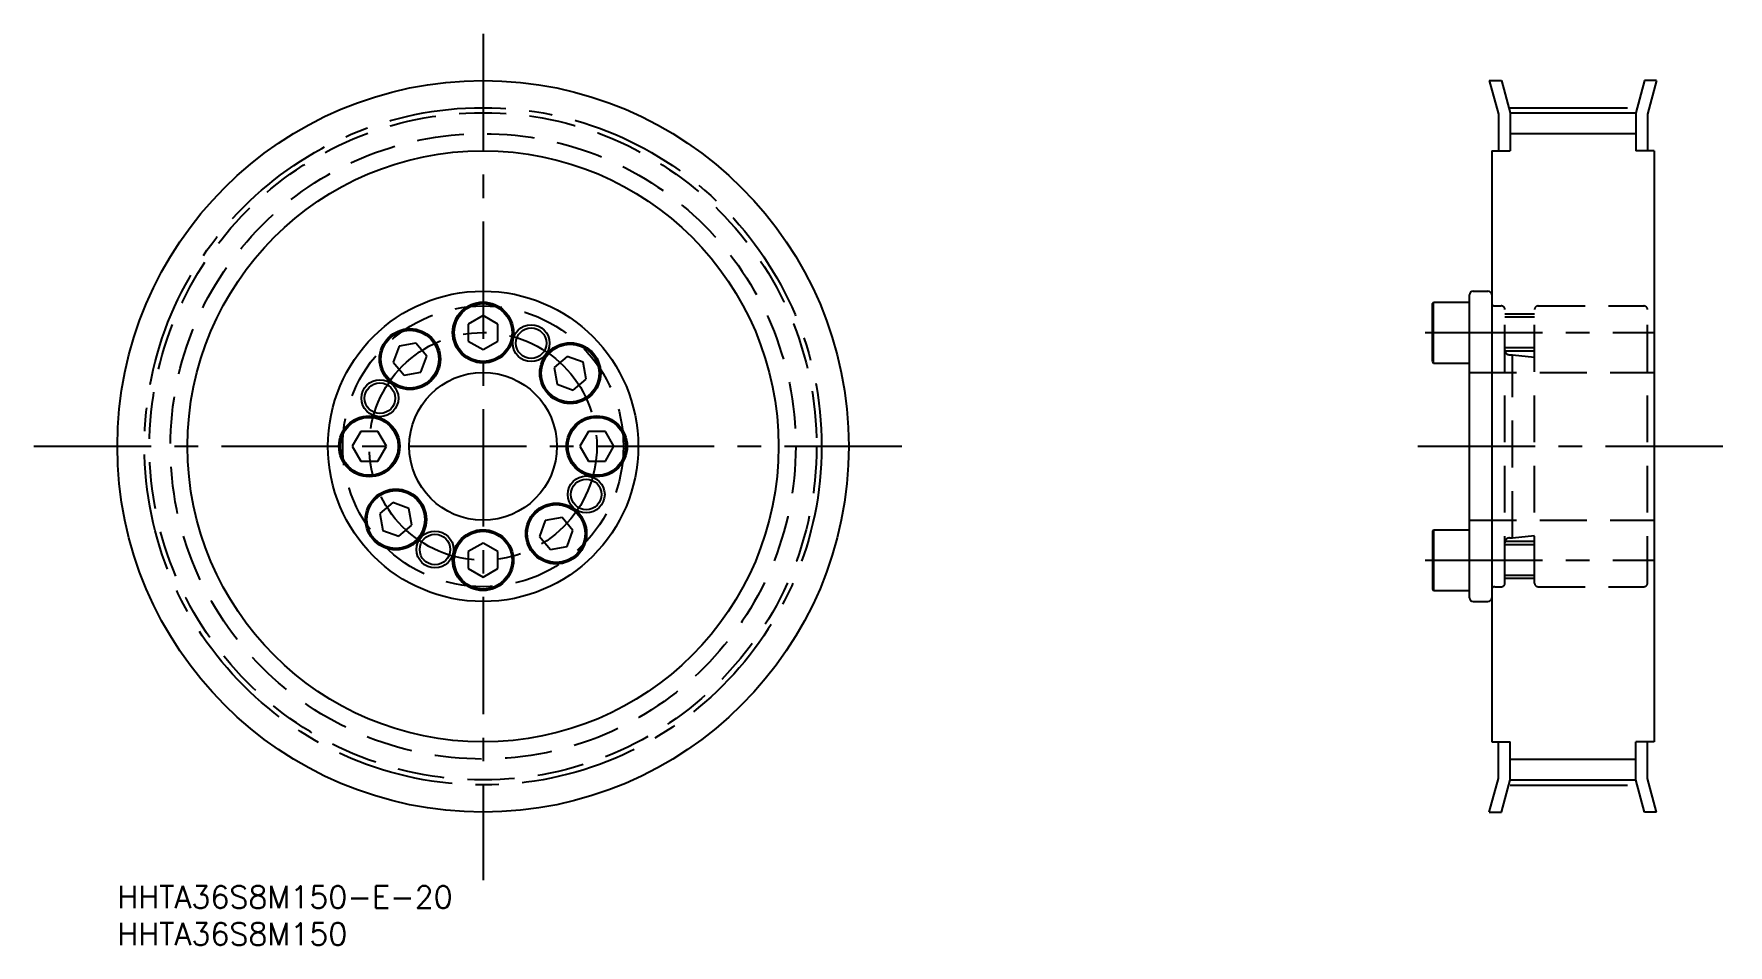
# Model space of a CAD drawing. Extents: x -11 to 218, y -8 to 115.
import ezdxf

# ---------------------------------------------------------------- set-up
doc = ezdxf.new("R2010")
doc.units = 0
doc.header["$LTSCALE"] = 0.5
doc.linetypes.add('CENTER', pattern=[50.8, 31.75, -6.35, 6.35, -6.35])
doc.linetypes.add('DASHED', pattern=[19.05, 12.7, -6.35])
for name, color, linetype in [('MSM_CENTER', 1, 'CENTER'), ('MSM_CONTINUOUS', 7, 'CONTINUOUS'), ('MSM_DASHED', 4, 'DASHED'), ('MSM_NARROW', 5, 'CONTINUOUS'), ('MSM_PART_NUMBER', 7, 'CONTINUOUS')]:
    doc.layers.add(name, color=color, linetype=linetype)
doc.styles.get("Standard").update_dxf_attribs({"font": 'txt.shx', "height": 3, "bigfont": 'bigfont.shx'})

# ---------------------------------------------------------------- blocks, each defined once
blk = doc.blocks.new('*U2')
at = {"layer": 'MSM_PART_NUMBER'}
blk.add_text('HHTA36S8M150-E-20', height=3, dxfattribs=at).set_placement((0, -3))
blk = doc.blocks.new('*U3')
at = {"layer": 'MSM_PART_NUMBER'}
blk.add_text('HHTA36S8M150', height=3, dxfattribs=at).set_placement((0, -8))

msp = doc.modelspace()

# ---------------------------------------------------------------- linework, layer by layer
at = {"layer": 'MSM_CENTER'}
for p, q in [((49.5, 115.32), (49.5, 0.8)), ((188.53, 105.33), (205.53, 105.33)), ((177.03, 74.9), (208.13, 74.9)), ((-11.3, 59.5), (108.79, 59.5)), ((176.03, 59.5), (218.03, 59.5)), ((176.03, 59.5), (218.03, 59.5)), ((177.03, 44.1), (208.13, 44.1)), ((188.53, 13.66), (205.53, 13.66))]:
    msp.add_line(p, q, dxfattribs=at)
for radius in [45.83, 15.4]:
    msp.add_circle((49.5, 59.5), radius, dxfattribs=at)
at = {"layer": 'MSM_CONTINUOUS'}
for p, q in [((185.71, 109), (186.93, 104.44)), ((185.71, 109), (187.37, 109)), ((187.37, 109), (188.53, 104.65)), ((206.7, 109), (205.53, 104.65)), ((208.36, 109), (206.7, 109)), ((208.36, 109), (207.13, 104.44)), ((186.93, 104.44), (186.93, 99.5)), ((188.53, 104.65), (205.53, 104.65)), ((188.53, 104.65), (188.53, 99.5)), ((205.53, 104.65), (205.53, 99.5)), ((207.13, 104.44), (207.13, 99.5)), ((186.03, 99.5), (186.03, 19.5)), ((186.03, 99.5), (188.53, 99.5)), ((208.03, 99.5), (205.53, 99.5)), ((208.03, 99.5), (208.03, 19.5)), ((183.53, 80.5), (185.53, 80.5)), ((178.03, 78.82), (178.15, 79.02)), ((178.03, 70.98), (178.03, 78.82)), ((178.15, 79.02), (183.03, 79.02)), ((178.15, 70.77), (178.15, 79.02)), ((183.03, 39), (183.03, 80)), ((49.5, 77.21), (47.5, 76.05)), ((47.5, 76.05), (47.5, 73.75)), ((51.5, 76.05), (49.5, 77.21)), ((50.5, 76.63), (50.5, 76.63)), ((51, 76.34), (51, 76.34)), ((51.5, 73.75), (51.5, 76.05)), ((40.39, 73.47), (38.12, 73.07)), ((41.88, 71.7), (40.39, 73.47)), ((47.5, 73.75), (49.5, 72.59)), ((49.5, 72.59), (51.5, 73.75)), ((38.12, 73.07), (37.33, 70.9)), ((41.09, 69.53), (41.88, 71.7)), ((60.9, 71.67), (59.13, 70.19)), ((63.07, 70.88), (60.9, 71.67)), ((37.33, 70.9), (38.81, 69.13)), ((38.81, 69.13), (41.09, 69.53)), ((59.13, 70.19), (59.53, 67.91)), ((63.47, 68.61), (63.07, 70.88)), ((178.03, 70.98), (178.15, 70.77)), ((178.15, 70.77), (183.03, 70.77)), ((59.53, 67.91), (61.7, 67.12)), ((61.7, 67.12), (63.47, 68.61)), ((32.95, 61.5), (31.79, 59.5)), ((35.25, 61.5), (32.95, 61.5)), ((36.41, 59.5), (35.25, 61.5)), ((63.75, 61.5), (62.59, 59.5)), ((66.05, 61.5), (63.75, 61.5)), ((67.21, 59.5), (66.05, 61.5)), ((31.79, 59.5), (32.95, 57.5)), ((32.95, 57.5), (35.25, 57.5)), ((35.25, 57.5), (36.41, 59.5)), ((62.59, 59.5), (63.75, 57.5)), ((63.75, 57.5), (66.05, 57.5)), ((66.05, 57.5), (67.21, 59.5)), ((208.03, 59.5), (208.03, 59.5)), ((37.3, 51.88), (35.53, 50.39)), ((39.47, 51.09), (37.3, 51.88)), ((39.87, 48.81), (39.47, 51.09)), ((35.53, 50.39), (35.93, 48.12)), ((38.1, 47.33), (39.87, 48.81)), ((57.91, 49.47), (57.12, 47.3)), ((60.19, 49.87), (57.91, 49.47)), ((61.67, 48.1), (60.19, 49.87)), ((178.03, 48.02), (178.15, 48.22)), ((178.15, 48.22), (183.03, 48.22)), ((178.15, 48.22), (178.15, 39.97)), ((35.93, 48.12), (38.1, 47.33)), ((49.5, 46.41), (47.5, 45.25)), ((51.5, 45.25), (49.5, 46.41)), ((57.12, 47.3), (58.61, 45.53)), ((58.61, 45.53), (60.88, 45.93)), ((60.88, 45.93), (61.67, 48.1)), ((178.03, 48.02), (178.03, 40.18)), ((47.5, 45.25), (47.5, 42.95)), ((51.5, 42.95), (51.5, 45.25)), ((47.5, 42.95), (49.5, 41.79)), ((49.5, 41.79), (51.5, 42.95)), ((178.03, 40.18), (178.15, 39.97)), ((178.15, 39.97), (183.03, 39.97)), ((183.53, 38.5), (185.53, 38.5)), ((186.03, 19.5), (188.53, 19.5)), ((186.93, 14.56), (186.93, 19.5)), ((188.53, 14.35), (188.53, 19.5)), ((208.03, 19.5), (205.53, 19.5)), ((205.53, 14.35), (205.53, 19.5)), ((207.13, 14.56), (207.13, 19.5)), ((185.71, 10), (186.93, 14.56)), ((187.37, 10), (188.53, 14.35)), ((188.53, 14.35), (205.53, 14.35)), ((206.7, 10), (205.53, 14.35)), ((208.36, 10), (207.13, 14.56)), ((185.71, 10), (187.37, 10)), ((208.36, 10), (206.7, 10))]:
    msp.add_line(p, q, dxfattribs=at)
for centre, radius in [((49.5, 59.5), 49.5), ((49.5, 59.5), 40), ((49.5, 59.5), 21), ((49.5, 74.9), 4.12), ((49.5, 74.9), 3.92), ((39.6, 71.3), 4.12), ((39.6, 71.3), 3.92), ((56.01, 73.46), 2.07), ((61.3, 69.4), 4.12), ((61.3, 69.4), 3.92), ((49.5, 59.5), 10), ((35.54, 66.01), 2.07), ((34.1, 59.5), 4.12), ((34.1, 59.5), 3.92), ((64.9, 59.5), 4.12), ((64.9, 59.5), 3.92), ((63.46, 52.99), 2.07), ((37.7, 49.6), 4.12), ((37.7, 49.6), 3.92), ((59.4, 47.7), 4.12), ((59.4, 47.7), 3.92), ((49.5, 44.1), 4.12), ((42.99, 45.54), 2.07), ((49.5, 44.1), 3.92)]:
    msp.add_circle(centre, radius, dxfattribs=at)
for centre, start, end in [((183.53, 80), 90, 180), ((185.53, 80), 0, 90), ((183.53, 39), 180, 270), ((185.53, 39), 270, 0)]:
    msp.add_arc(centre, 0.5, start, end, dxfattribs=at)
at = {"layer": 'MSM_DASHED'}
for p, q in [((186.44, 78.5), (187.33, 78.5)), ((187.83, 41), (187.83, 78)), ((191.83, 41), (191.83, 78)), ((192.33, 78.5), (206.63, 78.5)), ((207.13, 41), (207.13, 78)), ((191.83, 77.4), (187.83, 77.4)), ((191.83, 76.97), (187.83, 76.97)), ((191.83, 72.83), (187.83, 72.83)), ((191.83, 72.4), (187.83, 72.4)), ((188.43, 71.9), (188.83, 71.9)), ((188.83, 47.1), (188.83, 71.9)), ((188.83, 71.9), (191.83, 71.57)), ((183.03, 69.5), (208.03, 69.5)), ((208.03, 59.5), (208.03, 59.5)), ((183.03, 49.5), (208.03, 49.5)), ((191.83, 46.6), (187.83, 46.6)), ((191.83, 46.17), (187.83, 46.17)), ((188.43, 47.1), (188.83, 47.1)), ((188.83, 47.1), (191.83, 47.43)), ((191.83, 42.03), (187.83, 42.03)), ((191.83, 41.6), (187.83, 41.6)), ((186.44, 40.5), (187.33, 40.5)), ((192.33, 40.5), (206.63, 40.5))]:
    msp.add_line(p, q, dxfattribs=at)
for radius in [45.15, 42.32, 19]:
    msp.add_circle((49.5, 59.5), radius, dxfattribs=at)
for centre, radius, start, end in [((186.44, 78.91), 0.41, 180, 270), ((187.33, 78), 0.5, 0, 90), ((192.33, 78), 0.5, 90, 180), ((206.63, 78), 0.5, 0, 90), ((188.43, 72.5), 0.6, 180.0007, 270), ((188.43, 46.5), 0.6, 90, 179.9993), ((186.44, 40.09), 0.41, 90, 180), ((187.33, 41), 0.5, 270, 0), ((192.33, 41), 0.5, 180, 270), ((206.63, 41), 0.5, 270, 0)]:
    msp.add_arc(centre, radius, start, end, dxfattribs=at)
at = {"layer": 'MSM_NARROW'}
for p, q in [((188.53, 101.82), (205.53, 101.82)), ((188.53, 17.18), (205.53, 17.18))]:
    msp.add_line(p, q, dxfattribs=at)
for centre in [(56.01, 73.46), (35.54, 66.01), (63.46, 52.99), (42.99, 45.54)]:
    msp.add_circle(centre, 2.5, dxfattribs=at)

# ---------------------------------------------------------------- block references
at = {"layer": 'MSM_CONTINUOUS'}
for name in ['*U2', '*U3']:
    msp.add_blockref(name, (0, 0), dxfattribs=at)

doc.saveas('drawing.dxf')
